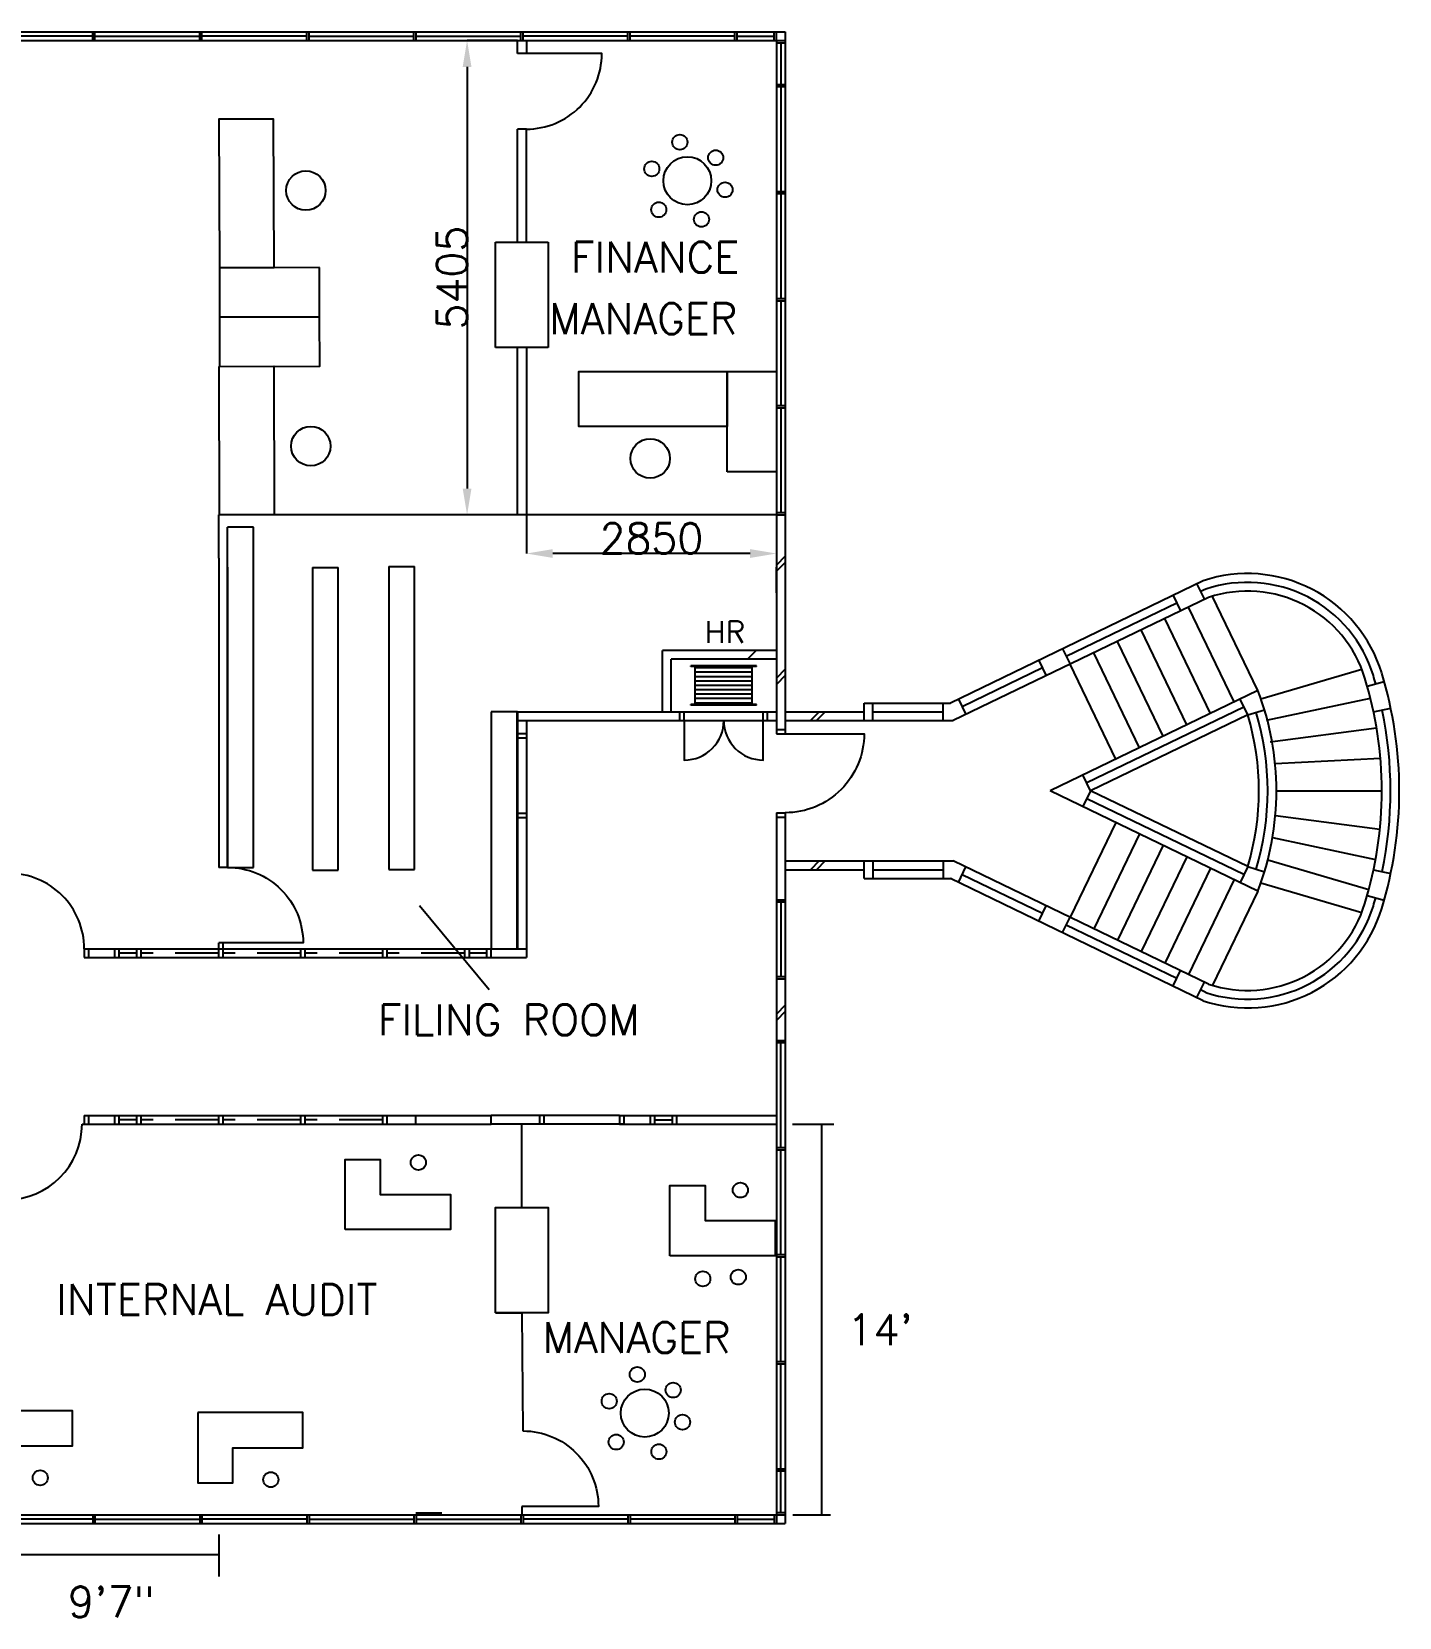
# Model space of a CAD drawing. Extents: x -15146 to 71954, y 124556 to 152492.
# Drawn here: x 56365 to 71954, y 133638 to 151706 of the extents above; entities that cross this region are included whole.
import ezdxf

# ---------------------------------------------------------------- set-up
doc = ezdxf.new("R2010")
doc.units = 0
doc.header["$LTSCALE"] = 2000
doc.header["$MEASUREMENT"] = 0
doc.linetypes.add('HIDDEN', pattern=[0.375, 0.25, -0.125])
doc.layers.get('0').update_dxf_attribs({"linetype": 'CONTINUOUS'})
doc.layers.get('DEFPOINTS').update_dxf_attribs({"linetype": 'CONTINUOUS'})
doc.layers.add('H', color=7, linetype='CONTINUOUS')
doc.styles.add('ROMANS', font='romans')
doc.dimstyles.get("Standard").update_dxf_attribs({"dimtxt": 0.18, "dimasz": 0.18, "dimexe": 0.18, "dimexo": 0.0625, "dimgap": 0.09, "dimtad": 0, "dimtih": 1, "dimtoh": 1, "dimdec": 4, "dimzin": 0, "dimdsep": 46, "dimtxsty": 'Standard', "dimcen": 0.09, "dimadec": 0, "dimazin": 0, "dimtfac": 1, "dimtdec": 4, "dimtofl": 0, "dimtmove": 0, "dimatfit": 3, "dimfxl": 1, "dimtolj": 1, "dimtzin": 0, "dimarcsym": 0})

# ---------------------------------------------------------------- blocks, each defined once
blk = doc.blocks.new('*D18')
at = {"color": 0, "lineweight": -2}
for p, q in [((61904, 151606), (61328, 151606)), ((61328, 151306), (61328, 146501)), ((61901, 146201), (61328, 146201))]:
    blk.add_line(p, q, dxfattribs=at)
at = {"color": 0}
for points in [[(61278, 151306), (61378, 151306), (61328, 151606)], [(61278, 146501), (61378, 146501), (61328, 146201)]]:
    blk.add_solid(points, dxfattribs=at)
at = {"layer": 'DEFPOINTS', "color": 0}
for p in [(61904, 151606), (61328, 146201), (61901, 146201)]:
    blk.add_point(p, dxfattribs=at)
at = {"color": 0, "insert": (61156, 148904), "char_height": 345, "attachment_point": 5, "rotation": 90, "style": 'ROMANS'}
blk.add_mtext('\\A1;5405', dxfattribs=at)
blk = doc.blocks.new('*D19')
at = {"color": 0, "lineweight": -2}
for p, q in [((62004, 146201), (62004, 145760)), ((64854, 146201), (64854, 145760)), ((64554, 145760), (62304, 145760))]:
    blk.add_line(p, q, dxfattribs=at)
at = {"color": 0}
for points in [[(62304, 145810), (62304, 145710), (62004, 145760)], [(64554, 145810), (64554, 145710), (64854, 145760)]]:
    blk.add_solid(points, dxfattribs=at)
at = {"layer": 'DEFPOINTS', "color": 0}
for p in [(62004, 146201), (64854, 146201), (62004, 145760)]:
    blk.add_point(p, dxfattribs=at)
at = {"color": 0, "insert": (63429, 145932), "char_height": 345, "attachment_point": 5, "style": 'ROMANS'}
blk.add_mtext('\\A1;2850', dxfattribs=at)

msp = doc.modelspace()

# ---------------------------------------------------------------- linework, layer by layer
for p, q in [((61903.8, 151456.4), (61903.8, 151606.4)), ((61903.8, 151456.4), (61903.8, 151456.4)), ((62003.8, 151456.4), (61903.8, 151456.4)), ((62003.8, 150596.4), (61903.8, 150596.4)), ((64853.8, 146201.4), (58498.8, 146201.4)), ((58498.8, 145706.4), (58498.8, 146201.4)), ((58598.8, 145606.4), (58598.8, 146060)), ((58892.8, 146060), (58598.8, 146060)), ((58892.8, 145606.4), (58892.8, 146060)), ((60787.5, 141748.2), (61581.2, 140791)), ((56963.8, 139356.4), (61603.8, 139356.4)), ((60418.8, 139356.4), (60743.8, 139356.4)), ((60743.8, 139256.4), (60743.8, 139356.4)), ((63063.8, 139356.4), (61603.8, 139356.4)), ((56938.8, 139256.4), (61603.8, 139256.4)), ((63113.8, 139256.4), (61603.8, 139256.4)), ((61953.8, 138306.4), (61953.8, 139256.4)), ((65036.4, 139256.4), (65507, 139256.4)), ((65371, 134806.4), (65371, 139256.4)), ((61653.8, 138306.4), (61953.8, 138306.4)), ((61653.8, 137106.4), (61953.8, 137106.4)), ((61953.8, 137106.4), (61964.9, 135761.6)), ((62003.8, 137106.4), (62003.8, 137106.4)), ((61953.8, 134901.6), (61953.8, 134901.6)), ((61953.8, 134901.6), (61953.8, 134806.4)), ((61953.8, 134901.6), (61953.8, 134806.4)), ((65040, 134806.4), (65470, 134806.4)), ((58498.8, 134582.1), (58498.8, 134104)), ((55866.3, 134354), (58498.8, 134354)), ((58498.8, 134354), (58498.8, 134354))]:
    msp.add_line(p, q)
for points in [[(58504.2, 149017.4), (59128.4, 149019.4), (59123, 150710.7), (58498.8, 150708.7)], [(59645, 149021), (58504.2, 149017.4), (58506, 148455.2), (59646.7, 148458.8)], [(59646.7, 148458.8), (58506, 148455.2), (58507.7, 147893.1), (59648.5, 147896.7)], [(58500.6, 147892.7), (59124.8, 147894.7), (59130.1, 146203.4), (58506, 146201.4)], [(64291.7, 147833.4), (64291.7, 147209.2), (62600.4, 147209.2), (62600.4, 147833.4)], [(64291.7, 146692.6), (64291.7, 147833.4), (64853.8, 147833.4), (64853.8, 146692.6)]]:
    msp.add_lwpolyline(points, close=True)
for centre in [(59491, 149896.5), (59546.1, 146983.9), (63415.7, 146843.8)]:
    msp.add_circle(centre, 224.3)
at = {"layer": 'H', "color": 7}
for p, q in [((-8146.2, 151706.4), (64953.8, 151706.4)), ((-8046.2, 151606.4), (64853.8, 151606.4)), ((57061.3, 151656.4), (55866.3, 151656.4)), ((57061.3, 151606.4), (57061.3, 151706.4)), ((57086.3, 151606.4), (57086.3, 151706.4)), ((57086.3, 151656.4), (58281.3, 151656.4)), ((58281.3, 151606.4), (58281.3, 151706.4)), ((58306.3, 151606.4), (58306.3, 151706.4)), ((59501.3, 151656.4), (58306.3, 151656.4)), ((59501.3, 151606.4), (59501.3, 151706.4)), ((59526.3, 151606.4), (59526.3, 151706.4)), ((59526.3, 151656.4), (60721.3, 151656.4)), ((60721.3, 151606.4), (60721.3, 151706.4)), ((60746.3, 151606.4), (60746.3, 151706.4)), ((60746.3, 151656.4), (61941.3, 151656.4)), ((61941.3, 151606.4), (61941.3, 151706.4)), ((61966.3, 151606.4), (61966.3, 151706.4)), ((63161.3, 151656.4), (61966.3, 151656.4)), ((63161.3, 151606.4), (63161.3, 151706.4)), ((63186.3, 151606.4), (63186.3, 151706.4)), ((64381.3, 151656.4), (63186.3, 151656.4)), ((64381.3, 151606.4), (64381.3, 151706.4)), ((64406.3, 151606.4), (64406.3, 151706.4)), ((64406.3, 151656.4), (64828.8, 151656.4)), ((64828.8, 151606.4), (64828.8, 151706.4)), ((64853.8, 151606.4), (64853.8, 151706.4)), ((64853.8, 151606.4), (64853.8, 143706.4)), ((64853.8, 151606.4), (64953.8, 151606.4)), ((64953.8, 151706.4), (64953.8, 143706.4)), ((64853.8, 151581.4), (64953.8, 151581.4)), ((64903.8, 151581.4), (64903.8, 151106.4)), ((64853.8, 151106.4), (64953.8, 151106.4)), ((64853.8, 151081.4), (64953.8, 151081.4)), ((64903.8, 151081.4), (64903.8, 149886.4)), ((64853.8, 149886.4), (64953.8, 149886.4)), ((64853.8, 149861.4), (64953.8, 149861.4)), ((64903.8, 149861.4), (64903.8, 148666.4)), ((61653.8, 148106.4), (61653.8, 149306.4)), ((61653.8, 149306.4), (62253.8, 149306.4)), ((62253.8, 149306.4), (62253.8, 148106.4)), ((64853.8, 148666.4), (64953.8, 148666.4)), ((64853.8, 148641.4), (64953.8, 148641.4)), ((64903.8, 148641.4), (64903.8, 147446.4)), ((62253.8, 148106.4), (61653.8, 148106.4)), ((64853.8, 147446.4), (64953.8, 147446.4)), ((64853.8, 147421.4), (64953.8, 147421.4)), ((64903.8, 147421.4), (64903.8, 146226.4)), ((64853.8, 146226.4), (64953.8, 146226.4)), ((64853.8, 146201.4), (64953.8, 146201.4)), ((64953.8, 145729.8), (64853.8, 145628.5)), ((64953.8, 145658.6), (64853.8, 145557.3)), ((69717.3, 145449.7), (66837.6, 144056.4)), ((69377.1, 145281), (69461.4, 145106)), ((69647.3, 145411.3), (69731.7, 145236.4)), ((69749, 145354.8), (69688.6, 145325.7)), ((70343, 144198.9), (69821.7, 145279.8)), ((69780.6, 145259.9), (66870.1, 143856.4)), ((69418.5, 145195.2), (68157.8, 144586.3)), ((70072.7, 144068.6), (69551.5, 145149.5)), ((69802.5, 143938.3), (69281.3, 145019.2)), ((69262.1, 143677.7), (68740.8, 144758.6)), ((69532.3, 143808), (69011.1, 144888.9)), ((63553.8, 143956.4), (63553.8, 144656.4)), ((64853.8, 144656.4), (63553.8, 144656.4)), ((63653.8, 143956.4), (63653.8, 144556.4)), ((64853.8, 144556.4), (63653.8, 144556.4)), ((64628.7, 144659), (64529.9, 144559)), ((64628.7, 144659), (64529.9, 144559)), ((64628.7, 144659), (64529.9, 144559)), ((68116, 144672.9), (68200.4, 144498)), ((68991.8, 143547.4), (68470.6, 144628.3)), ((63878.8, 144471.4), (63878.8, 144481.4)), ((64628.8, 144481.4), (63878.8, 144481.4)), ((64628.8, 144471.4), (63878.8, 144471.4)), ((63928.8, 144041.4), (63928.8, 144471.4)), ((64578.8, 144456.4), (63928.8, 144456.4)), ((64578.8, 144406.4), (63928.8, 144406.4)), ((64578.8, 144041.4), (64578.8, 144471.4)), ((64628.8, 144471.4), (64628.8, 144481.4)), ((64953.8, 144441.8), (64853.8, 144340.5)), ((64953.8, 144370.7), (64853.8, 144269.4)), ((67887.7, 144455.8), (66969.8, 144012.5)), ((67845.8, 144542.6), (67930.2, 144367.6)), ((68721.6, 143417.1), (68200.4, 144498)), ((70377.4, 144104.5), (71528.3, 144444)), ((64578.8, 144356.4), (63928.8, 144356.4)), ((64578.8, 144306.4), (63928.8, 144306.4)), ((64578.8, 144256.4), (63928.8, 144256.4)), ((64578.8, 144206.4), (63928.8, 144206.4)), ((70343, 144198.9), (67973.8, 143056.4)), ((71589.4, 144248), (71782, 144302.2)), ((63878.8, 144031.4), (63878.8, 144041.4)), ((64628.8, 144041.4), (63878.8, 144041.4)), ((64628.8, 144031.4), (63878.8, 144031.4)), ((64578.8, 144156.4), (63928.8, 144156.4)), ((64578.8, 144106.4), (63928.8, 144106.4)), ((64578.8, 144056.4), (63928.8, 144056.4)), ((64628.8, 144031.4), (64628.8, 144041.4)), ((65853.8, 144056.4), (66837.6, 144056.4)), ((65853.8, 143856.4), (65853.8, 144056.4)), ((65953.8, 143856.4), (65953.8, 144056.4)), ((66753.8, 143856.4), (66753.8, 144056.4)), ((66927.7, 144099.9), (67012.1, 143924.9)), ((70183.2, 144010.8), (68390.8, 143146.5)), ((70226.6, 143920.8), (70139.8, 144100.9)), ((70439, 143860.6), (71625.5, 144111.3)), ((61903.8, 143956.4), (61903.8, 143656.4)), ((61903.8, 143956.4), (64853.8, 143956.4)), ((61903.8, 143856.4), (64853.8, 143856.4)), ((62003.8, 143856.4), (62003.8, 143656.4)), ((63753.8, 143856.4), (63753.8, 143956.4)), ((63803.8, 143856.4), (63803.8, 143956.4)), ((64703.8, 143856.4), (64703.8, 143956.4)), ((64753.8, 143856.4), (64753.8, 143956.4)), ((64953.8, 143956.4), (65853.8, 143956.4)), ((64953.8, 143856.4), (66870.1, 143856.4)), ((65340.3, 143956.4), (65241.5, 143856.4)), ((65410.5, 143956.4), (65311.8, 143856.4)), ((65953.8, 143956.4), (66753.8, 143956.4)), ((70226.6, 143920.8), (68434.2, 143056.4)), ((70226.6, 143920.8), (70418.2, 143978.4)), ((71660.8, 143956.4), (71856.6, 143997.4)), ((62003.8, 143706.4), (61903.8, 143706.4)), ((62003.8, 143656.4), (61903.8, 143656.4)), ((64853.8, 143756.4), (64953.8, 143756.4)), ((64853.8, 143706.4), (64953.8, 143706.4)), ((70481.1, 143614), (71695.2, 143772.7)), ((70538.8, 143366.6), (71738.1, 143428.9)), ((68434.2, 143056.4), (68347.4, 143236.6)), ((70343, 141914), (67973.8, 143056.4)), ((68434.2, 143056.4), (68347.4, 142876.3)), ((70183.2, 142102), (68390.8, 142966.4)), ((70226.6, 142192.1), (68434.2, 143056.4)), ((70553.8, 143056.4), (71753.8, 143056.4)), ((62003.8, 142796.4), (61903.8, 142796.4)), ((61903.8, 142796.4), (61903.8, 141256.4)), ((62003.8, 142746.4), (61903.8, 142746.4)), ((62003.8, 142796.4), (62003.8, 141156.4)), ((64853.8, 142806.4), (64953.8, 142806.4)), ((64853.8, 142806.4), (64853.8, 134806.4)), ((64853.8, 142756.4), (64953.8, 142756.4)), ((64953.8, 142806.4), (64953.8, 134706.4)), ((70541.5, 142776.1), (71732.2, 142620.4)), ((68721.6, 142695.8), (68200.4, 141614.9)), ((68991.8, 142565.5), (68470.6, 141484.6)), ((69262.1, 142435.2), (68740.8, 141354.3)), ((70509, 142522.6), (71683.8, 142274.3)), ((64953.8, 142256.4), (66870.1, 142256.4)), ((65340.3, 142256.4), (65241.5, 142156.4)), ((65410.5, 142256.4), (65311.8, 142156.4)), ((65853.8, 142056.4), (65853.8, 142256.4)), ((65953.8, 142256.4), (65953.8, 142056.4)), ((66753.8, 142256.4), (66753.8, 142056.4)), ((69780.6, 140852.9), (66870.1, 142256.4)), ((69532.3, 142304.9), (69011.1, 141224)), ((70455.8, 142270.3), (71607.4, 141930.6)), ((64953.8, 142156.4), (65853.8, 142156.4)), ((65853.8, 142056.4), (66853.8, 142056.4)), ((65953.8, 142156.4), (66753.8, 142156.4)), ((69717.3, 140663.2), (66837.6, 142056.4)), ((66927.7, 142013), (67012.1, 142188)), ((67887.7, 141657.1), (66969.8, 142100.4)), ((69802.5, 142174.6), (69281.3, 141093.7)), ((70072.7, 142044.3), (69551.5, 140963.4)), ((70226.6, 142192.1), (70139.8, 142012)), ((70226.6, 142192.1), (70418.2, 142134.5)), ((71660.8, 142156.4), (71856.6, 142115.5)), ((70343, 141914), (69821.7, 140833.1)), ((70377.4, 142008.4), (71528.3, 141668.9)), ((71589.4, 141864.9), (71782, 141810.7)), ((64953.8, 141811.4), (64853.8, 141811.4)), ((64953.8, 141786.4), (64853.8, 141786.4)), ((64903.8, 141786.4), (64903.8, 140936.4)), ((67845.8, 141570.3), (67930.2, 141745.2)), ((68116, 141440), (68200.4, 141614.9)), ((69418.5, 140917.7), (68157.8, 141526.6)), ((56963.8, 141256.4), (56963.8, 141156.4)), ((56963.8, 141256.4), (62003.8, 141256.4)), ((56963.8, 141156.4), (62003.8, 141156.4)), ((57013.8, 141256.4), (57013.8, 141156.4)), ((57313.8, 141156.4), (57313.8, 141256.4)), ((57363.8, 141156.4), (57363.8, 141256.4)), ((57563.8, 141206.4), (57363.8, 141206.4)), ((57563.8, 141156.4), (57563.8, 141256.4)), ((57613.8, 141156.4), (57613.8, 141256.4)), ((61303.8, 141156.4), (61303.8, 141256.4)), ((61353.8, 141156.4), (61353.8, 141256.4)), ((61553.8, 141206.4), (61353.8, 141206.4)), ((61553.8, 141156.4), (61553.8, 141256.4)), ((61603.8, 141156.4), (61603.8, 141256.4)), ((64953.8, 140936.4), (64853.8, 140936.4)), ((69377.1, 140831.9), (69461.4, 141006.8)), ((64953.8, 140911.4), (64853.8, 140911.4)), ((69647.3, 140701.6), (69731.7, 140876.5)), ((69749, 140758.1), (69688.6, 140787.2)), ((64953.8, 140612.4), (64853.8, 140511.1)), ((64953.8, 140541.2), (64853.8, 140439.9)), ((64853.8, 140211.4), (64953.8, 140211.4)), ((64853.8, 140186.4), (64953.8, 140186.4)), ((64903.8, 138991.4), (64903.8, 140186.4)), ((56963.8, 139356.4), (56963.8, 139256.4)), ((57013.8, 139356.4), (57013.8, 139256.4)), ((57313.8, 139256.4), (57313.8, 139356.4)), ((57363.8, 139256.4), (57363.8, 139356.4)), ((57563.8, 139256.4), (57563.8, 139356.4)), ((57613.8, 139256.4), (57613.8, 139356.4)), ((61603.8, 139256.4), (61603.8, 139356.4)), ((62153.8, 139356.4), (62153.8, 139256.4)), ((62203.8, 139356.4), (62203.8, 139256.4)), ((63063.8, 139356.4), (64853.8, 139356.4)), ((63063.8, 139356.4), (63063.8, 139256.4)), ((63113.8, 139356.4), (63113.8, 139256.4)), ((63413.8, 139356.4), (63413.8, 139256.4)), ((63463.8, 139356.4), (63463.8, 139256.4)), ((63663.8, 139356.4), (63663.8, 139256.4)), ((63713.8, 139356.4), (63713.8, 139256.4)), ((57563.8, 139306.4), (57363.8, 139306.4)), ((63063.8, 139256.4), (64853.8, 139256.4)), ((63463.8, 139306.4), (63663.8, 139306.4)), ((64853.8, 138991.4), (64953.8, 138991.4)), ((64853.8, 138966.4), (64953.8, 138966.4)), ((64903.8, 137771.4), (64903.8, 138966.4)), ((64853.8, 137771.4), (64953.8, 137771.4)), ((64853.8, 137746.4), (64953.8, 137746.4)), ((64903.8, 136551.4), (64903.8, 137746.4)), ((64853.8, 136551.4), (64953.8, 136551.4)), ((64853.8, 136526.4), (64953.8, 136526.4)), ((64903.8, 135331.4), (64903.8, 136526.4)), ((64853.8, 135331.4), (64953.8, 135331.4)), ((64853.8, 135306.4), (64953.8, 135306.4)), ((64903.8, 134831.4), (64903.8, 135306.4)), ((-8046.2, 134806.4), (64853.8, 134806.4)), ((57061.3, 134806.4), (57061.3, 134706.4)), ((57086.3, 134806.4), (57086.3, 134706.4)), ((58281.3, 134806.4), (58281.3, 134706.4)), ((58306.3, 134806.4), (58306.3, 134706.4)), ((59501.3, 134806.4), (59501.3, 134706.4)), ((59526.3, 134806.4), (59526.3, 134706.4)), ((60721.3, 134806.4), (60721.3, 134706.4)), ((60746.3, 134806.4), (60746.3, 134706.4)), ((61941.3, 134806.4), (61941.3, 134706.4)), ((61966.3, 134806.4), (61966.3, 134706.4)), ((63161.3, 134806.4), (63161.3, 134706.4)), ((63186.3, 134806.4), (63186.3, 134706.4)), ((64381.3, 134806.4), (64381.3, 134706.4)), ((64406.3, 134806.4), (64406.3, 134706.4)), ((64828.8, 134806.4), (64828.8, 134706.4)), ((64853.8, 134831.4), (64953.8, 134831.4)), ((64853.8, 134806.4), (64953.8, 134806.4)), ((64853.8, 134806.4), (64853.8, 134706.4)), ((-8146.2, 134706.4), (64953.8, 134706.4)), ((57061.3, 134756.4), (55866.3, 134756.4)), ((57086.3, 134756.4), (58281.3, 134756.4)), ((59501.3, 134756.4), (58306.3, 134756.4)), ((59526.3, 134756.4), (60721.3, 134756.4)), ((60746.3, 134756.4), (61941.3, 134756.4)), ((63161.3, 134756.4), (61966.3, 134756.4)), ((64381.3, 134756.4), (63186.3, 134756.4)), ((64406.3, 134756.4), (64828.8, 134756.4))]:
    msp.add_line(p, q, dxfattribs=at)
at = {"layer": 'H'}
for p, q in [((62003.8, 151606.4), (62003.8, 151456.4)), ((64953.8, 151706.4), (64953.8, 145706.4)), ((61903.8, 149306.4), (61903.8, 150596.4)), ((62003.8, 149306.4), (62003.8, 150596.4)), ((61901.1, 146201.4), (61903.8, 148106.4)), ((62003.8, 148106.4), (62003.8, 146201.4)), ((58498.8, 145706.4), (58498.8, 142183.4)), ((64853.8, 145706.4), (64853.8, 145606.4)), ((58598.8, 142183.4), (58598.8, 145606.4)), ((58598.8, 145606.4), (58598.8, 142183.4)), ((58598.8, 145606.4), (58598.8, 142183.4)), ((58892.8, 142183.4), (58892.8, 145606.4)), ((59565.6, 145601.9), (59565.6, 142150.6)), ((59565.6, 145601.9), (59859.6, 145601.9)), ((59859.6, 142150.6), (59859.6, 145601.9)), ((60435.1, 145611.6), (60435.1, 142160.3)), ((60435.1, 145611.6), (60729.1, 145611.6)), ((60729.1, 142160.3), (60729.1, 145611.6)), ((64854.7, 145312.1), (64854.7, 145606.1)), ((61603.8, 143956.4), (61603.8, 141256.4)), ((61903.8, 143956.4), (61603.8, 143956.4)), ((61897.8, 141256.4), (61897.8, 143956.4)), ((61903.8, 143656.4), (61903.8, 142746.4)), ((62003.8, 143656.4), (62003.8, 142796.4)), ((58598.8, 142183.4), (58498.8, 142183.4)), ((58598.8, 142183.4), (58892.8, 142183.4)), ((59565.6, 142150.6), (59859.6, 142150.6)), ((60435.1, 142160.3), (60729.1, 142160.3)), ((58498.8, 141256.4), (58498.8, 141323.4)), ((58548.8, 141206.4), (58548.8, 141323.4)), ((61603.8, 141256.4), (61897.8, 141256.4)), ((64853.8, 138387.2), (64853.8, 134806.4)), ((58648.8, 134806.4), (58942.8, 134806.4)), ((59501.3, 134806.4), (59795.3, 134806.4)), ((60198.6, 134806.8), (60492.6, 134806.8)), ((60744.9, 134829.5), (61038.9, 134829.5))]:
    msp.add_line(p, q, dxfattribs=at)
at = {"layer": 'H', "color": 7, "linetype": 'HIDDEN'}
for p, q in [((58498.8, 141206.4), (57613.8, 141206.4)), ((58498.8, 141156.4), (58498.8, 141256.4)), ((58548.8, 141156.4), (58548.8, 141256.4)), ((59433.8, 141206.4), (58548.8, 141206.4)), ((59433.8, 141156.4), (59433.8, 141256.4)), ((59483.8, 141156.4), (59483.8, 141256.4)), ((60368.8, 141206.4), (59483.8, 141206.4)), ((60368.8, 141156.4), (60368.8, 141256.4)), ((60418.8, 141156.4), (60418.8, 141256.4)), ((61303.8, 141206.4), (60418.8, 141206.4)), ((58498.8, 139256.4), (58498.8, 139356.4)), ((58548.8, 139256.4), (58548.8, 139356.4)), ((59433.8, 139256.4), (59433.8, 139356.4)), ((59483.8, 139256.4), (59483.8, 139356.4)), ((60368.8, 139256.4), (60368.8, 139356.4)), ((60418.8, 139256.4), (60418.8, 139356.4)), ((58498.8, 139306.4), (57613.8, 139306.4)), ((59433.8, 139306.4), (58548.8, 139306.4)), ((60368.8, 139306.4), (59483.8, 139306.4))]:
    msp.add_line(p, q, dxfattribs=at)
at = {"layer": 'H', "color": 7}
for points in [[(62003.8, 150596.4, 0.4142136), (62863.8, 151456.4), (62003.8, 151456.4)], [(63803.8, 143856.4), (63803.8, 143406.4, 0.4142136), (64253.8, 143856.4, 0.4142136), (64703.8, 143406.4), (64703.8, 143856.4)], [(64953.8, 143706.4), (65853.8, 143706.4, -0.4142136), (64953.8, 142806.4)], [(56963.8, 141256.4, 0.4142136), (56103.8, 142116.4), (56103.8, 141256.4)], [(58598.8, 142183.4, -0.4142136), (59458.8, 141323.4), (58498.8, 141323.4)], [(61964.9, 135761.6, -0.4142136), (62824.9, 134901.6), (61953.8, 134901.6)]]:
    msp.add_lwpolyline(points, format="xyb", dxfattribs=at)
at = {"layer": 'H'}
for points in [[(59939.1, 138056.4), (59939.1, 138856.4), (60339.1, 138856.4), (60339.1, 138456.4), (61139.1, 138456.4), (61139.1, 138056.4)], [(63640.9, 137758.7), (63640.9, 138558.7), (64040.9, 138558.7), (64040.9, 138158.7), (64840.9, 138158.7), (64840.9, 137758.7)], [(55629.5, 135991.4), (55629.5, 135191.4), (56029.5, 135191.4), (56029.5, 135591.4), (56829.5, 135591.4), (56829.5, 135991.4)], [(58257.5, 135970.5), (58257.5, 135170.5), (58657.5, 135170.5), (58657.5, 135570.5), (59457.5, 135570.5), (59457.5, 135970.5)]]:
    msp.add_lwpolyline(points, close=True, dxfattribs=at)
at = {"layer": 'H', "color": 7}
msp.add_lwpolyline([(61653.8, 137106.4), (61653.8, 138306.4), (62253.8, 138306.4), (62253.8, 137106.4)], close=True, dxfattribs=at)
for centre, radius in [((63753, 150447.9), 86.1), ((64161.7, 150270.5), 86.1), ((63433.2, 150143.6), 86.1), ((63838.7, 150008.2), 273.1), ((64268.3, 149905.4), 86.1), ((63512.6, 149678.1), 86.1), ((63999.5, 149568.2), 86.1), ((60772.5, 138820.4), 86.1), ((64442.8, 138506), 86.1), ((64014.5, 137494.4), 86.1), ((64419.6, 137514.6), 86.1), ((63268, 136404.6), 86.1), ((63353.7, 135964.9), 273.1), ((63676.7, 136227.2), 86.1), ((62948.3, 136100.3), 86.1), ((63783.3, 135862.1), 86.1), ((63027.6, 135634.8), 86.1), ((63514.5, 135524.9), 86.1), ((56462.9, 135227.4), 86.1), ((59090.9, 135206.6), 86.1)]:
    msp.add_circle(centre, radius, dxfattribs=at)
for centre, radius, start, end in [((70223.3, 143931.8), 1600, 16.96467, 108.43495), ((70223.3, 143931.8), 1500, 16.96467, 108.43495), ((70223.3, 143931.8), 1400, 16.96467, 108.43495), ((67353.8, 143056.4), 4500, 15.71246, 16.96467), ((67353.8, 143056.4), 4600, 343.03533, 16.96467), ((67353.8, 143056.4), 3200, 339.08285, 20.91715), ((67353.8, 143056.4), 4400, 343.03533, 16.96467), ((67353.8, 143056.4), 3000, 343.25525, 16.74475), ((67353.8, 143056.4), 3100, 343.25525, 16.74475), ((67353.8, 143056.4), 4500, 348.19711, 11.80289), ((67353.8, 143056.4), 4500, 343.03533, 344.28754), ((70223.3, 142181.1), 1600, 251.56505, 343.03533), ((70223.3, 142181.1), 1500, 251.56505, 343.03533), ((70223.3, 142181.1), 1400, 251.56505, 343.03533), ((56078.8, 139256.4), 860, 270, 0)]:
    msp.add_arc(centre, radius, start, end, dxfattribs=at)

# ---------------------------------------------------------------- texts
at = {"layer": 'H', "color": 7, "style": 'ROMANS'}
for s, height, p in [('FINANCE ', 350, (62511.5, 148961)), ('MANAGER', 350, (62264.3, 148261.5)), ('HR', 250, (64038.7, 144741)), ('FILING ROOM', 350, (60310.3, 140271.4)), ('INTERNAL AUDIT', 350, (56646.4, 137083.6)), ('MANAGER', 350, (62187.2, 136650.4)), ("14'", 350, (65659, 136740)), ('9\'7"', 350, (56778, 133638))]:
    msp.add_text(s, height=height, dxfattribs=at).set_placement(p)

# ---------------------------------------------------------------- dimensions: what is measured, and where the dimension line sits
dim = msp.add_linear_dim(base=(61328.4, 146201.4), p1=(61903.8, 151606.4), p2=(61901.1, 146201.4), angle=90, dimstyle='Standard', override={"dimtxt": 345, "dimasz": 300, "dimexe": 0, "dimexo": 0, "dimgap": 0, "dimtad": 1, "dimtih": 0, "dimdec": 0, "dimtxsty": 'ROMANS', "dimcen": 0, "dimtfac": 0.57971, "dimtdec": 0, "dimtmove": 2})
dim.commit()
dim.dimension.update_dxf_attribs({"geometry": '*D18', "text_midpoint": (61155.9, 148903.9)})
dim = msp.add_linear_dim(base=(62003.8, 145759.9), p1=(64853.8, 146201.4), p2=(62003.8, 146201.4), dimstyle='Standard', override={"dimtxt": 345, "dimasz": 300, "dimexe": 0, "dimexo": 0, "dimgap": 0, "dimtad": 1, "dimtih": 0, "dimdec": 0, "dimtxsty": 'ROMANS', "dimcen": 0, "dimtfac": 0.57971, "dimtdec": 0, "dimtmove": 2})
dim.commit()
dim.dimension.update_dxf_attribs({"geometry": '*D19', "text_midpoint": (63428.8, 145932.4)})

doc.saveas('drawing.dxf')
